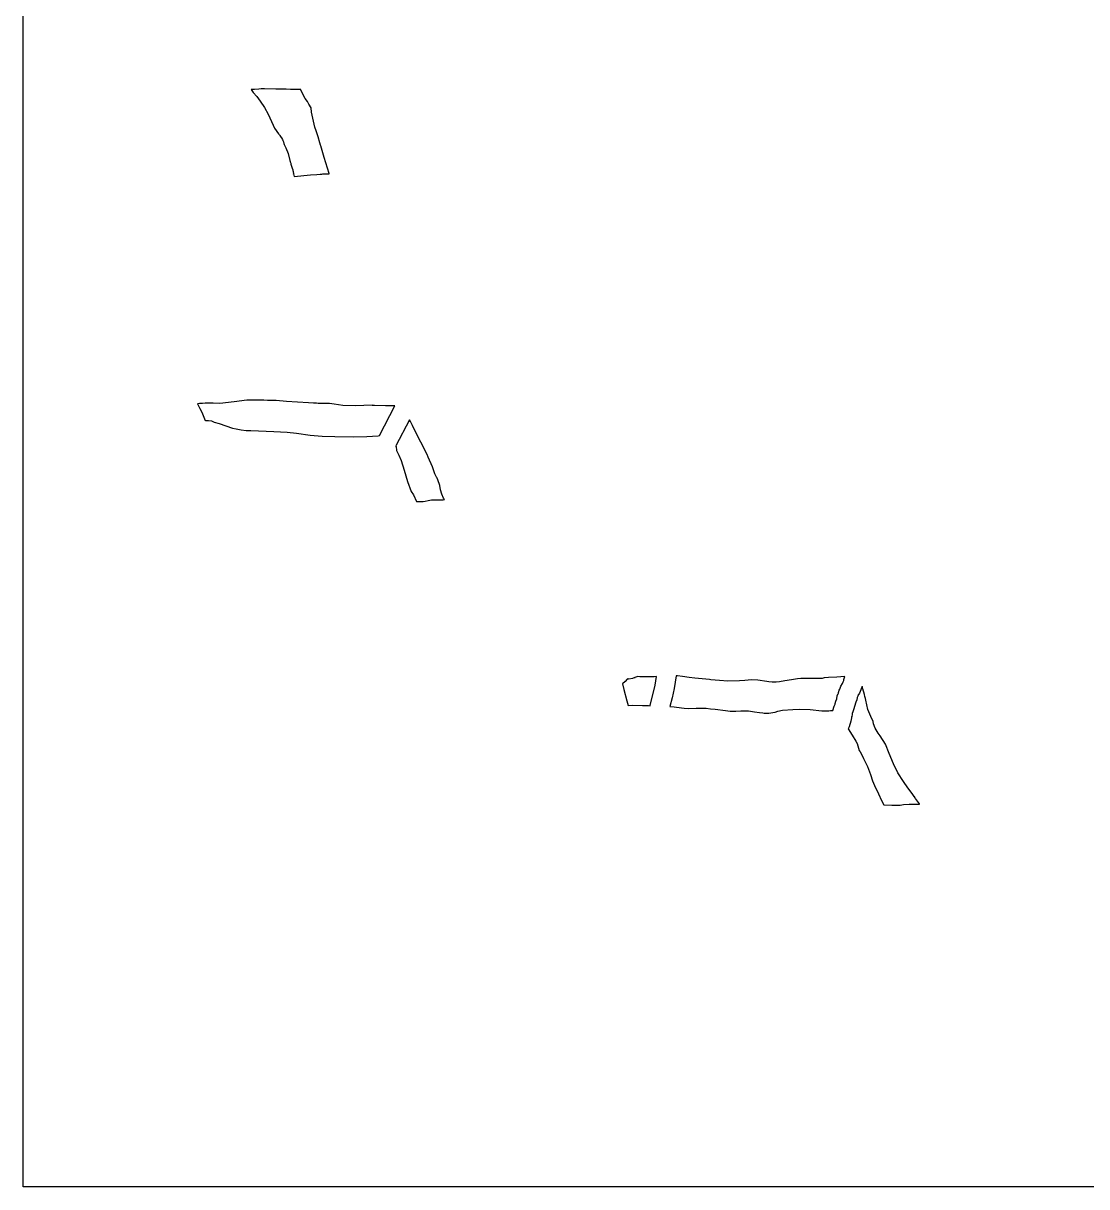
# Model space of a CAD drawing. Extents: x 2 to 598, y 382 to 3498.
# Drawn here: x 2 to 266.7, y 2682 to 2971.7 of the extents above; entities that cross this region are included whole.
import ezdxf

# ---------------------------------------------------------------- set-up
doc = ezdxf.new("R2010")
doc.units = 0

msp = doc.modelspace()

# ---------------------------------------------------------------- linework, layer by layer
at = {"layer": 'Calque 1'}
for p, q in [((1.99988, 2682), (1.99988, 3498)), ((59.505422, 2955.17522), (58.732342, 2955.17322)), ((58.732342, 2955.17322), (58.732859, 2955.17222)), ((58.732859, 2955.17222), (58.867735, 2954.95105)), ((58.867735, 2954.95105), (59.244973, 2954.47459)), ((60.593212, 2955.2765), (59.505422, 2955.17522)), ((60.618012, 2955.2795), (60.593212, 2955.2765)), ((61.231928, 2955.3467), (60.618012, 2955.2795)), ((62.0541, 2955.37), (61.231928, 2955.3467)), ((62.054202, 2955.36132), (62.0541, 2955.37)), ((64.819412, 2955.27862), (62.054202, 2955.36132)), ((65.856042, 2955.24552), (64.819412, 2955.27862)), ((66.000219, 2955.245), (65.856042, 2955.24552)), ((66.001219, 2955.245), (66.000219, 2955.245)), ((66.002219, 2955.245), (66.001219, 2955.245)), ((66.20324, 2955.2564), (66.002219, 2955.245)), ((66.20634, 2955.2564), (66.20324, 2955.2564)), ((66.25388, 2955.2644), (66.20634, 2955.2564)), ((66.2916, 2955.2704), (66.25388, 2955.2644)), ((67.39179, 2955.2664), (66.2916, 2955.2704)), ((68.48113, 2955.222), (67.39179, 2955.2664)), ((68.5235, 2955.22), (68.48113, 2955.222)), ((68.52404, 2955.22469), (68.5235, 2955.22)), ((68.56486, 2955.22369), (68.52404, 2955.22469)), ((71.04378, 2955.17249), (68.56486, 2955.22369)), ((71.11561, 2955.05673), (71.04378, 2955.17249)), ((72.18376, 2952.97572), (71.11561, 2955.05673)), ((59.244973, 2954.47459), (60.097634, 2953.46897)), ((60.097634, 2953.46897), (60.96218, 2952.30573)), ((60.96218, 2952.30573), (62.072322, 2950.73766)), ((72.748066, 2952.17784), (72.18376, 2952.97572)), ((73.1005, 2951.52), (72.748066, 2952.17784)), ((62.072322, 2950.73766), (62.98118, 2949.06252)), ((62.98118, 2949.06252), (64.15682, 2946.3247)), ((73.100488, 2951.51876), (73.1005, 2951.52)), ((73.683398, 2950.65421), (73.100488, 2951.51876)), ((73.729908, 2949.57366), (73.683398, 2950.65421)), ((74.584636, 2945.83539), (73.729908, 2949.57366)), ((64.15682, 2946.3247), (64.508737, 2945.61002)), ((64.508737, 2945.61002), (65.485422, 2944.20235)), ((65.485422, 2944.20235), (65.4849, 2944.2)), ((65.4849, 2944.2), (65.73088, 2943.89408)), ((65.73088, 2943.89408), (65.880741, 2943.70804)), ((65.880741, 2943.70804), (65.881258, 2943.70704)), ((65.881258, 2943.70704), (66.172196, 2943.28742)), ((66.172196, 2943.28742), (66.243506, 2943.16082)), ((74.865756, 2944.92898), (74.584636, 2945.83539)), ((75.352548, 2943.39833), (74.865756, 2944.92898)), ((75.830555, 2941.90281), (75.352548, 2943.39833)), ((66.243506, 2943.16082), (66.485868, 2942.73087)), ((66.485868, 2942.73087), (66.486385, 2942.73035)), ((66.486385, 2942.73035), (66.606791, 2942.4606)), ((66.606791, 2942.4606), (66.727714, 2942.19137)), ((66.727714, 2942.19137), (66.728231, 2942.19085)), ((66.728231, 2942.19085), (66.864657, 2941.79501)), ((66.864657, 2941.79501), (66.867757, 2941.78261)), ((66.867757, 2941.78261), (66.931837, 2941.48805)), ((66.931837, 2941.48805), (66.943207, 2941.46485)), ((66.943207, 2941.46485), (67.343182, 2940.68091)), ((67.343182, 2940.68091), (67.940562, 2939.28823)), ((76.010613, 2941.333594), (75.830555, 2941.90281)), ((76.050179, 2941.21293), (76.010613, 2941.333594)), ((76.856848, 2938.27822), (76.050179, 2941.21293)), ((67.940562, 2939.28823), (68.372577, 2937.51883)), ((68.372577, 2937.51883), (68.415987, 2937.30179)), ((78.116718, 2934.2919), (76.856848, 2938.27822)), ((68.415987, 2937.30179), (68.416504, 2937.29979)), ((68.416504, 2937.29979), (68.455264, 2937.19902)), ((68.455264, 2937.19902), (68.557067, 2936.8688)), ((68.557067, 2936.8688), (68.620117, 2936.58872)), ((68.620117, 2936.58872), (68.95653, 2935.61927)), ((68.95653, 2935.61927), (68.957047, 2935.61875)), ((68.957047, 2935.61875), (69.065568, 2935.17072)), ((69.065568, 2935.17072), (69.0656, 2935.17)), ((69.0656, 2935.17), (69.08937, 2935.02479)), ((69.08937, 2935.02479), (69.16378, 2934.75762)), ((69.16378, 2934.75762), (69.1637, 2934.75)), ((69.1637, 2934.75), (69.26912, 2934.18931)), ((69.26912, 2934.18931), (69.268603, 2934.19031)), ((69.268603, 2934.19031), (69.280493, 2934.10041)), ((69.280493, 2934.10041), (69.269643, 2934.18831)), ((69.269643, 2934.18831), (69.454644, 2933.56458)), ((69.454644, 2933.56458), (73.496254, 2933.94698)), ((73.496254, 2933.94698), (75.099254, 2934.01988)), ((75.099254, 2934.01988), (75.892487, 2934.08548)), ((75.892487, 2934.08548), (76.274893, 2934.15058)), ((76.274893, 2934.15058), (76.2755, 2934.16)), ((76.2755, 2934.16), (76.583491, 2934.175)), ((76.583491, 2934.175), (77.856801, 2934.2045)), ((77.856801, 2934.2045), (77.8573, 2934.2)), ((77.8573, 2934.2), (78.143588, 2934.203)), ((78.143588, 2934.203), (78.116718, 2934.2919)), ((45.377, 2876.9574), (45.376483, 2876.9594)), ((45.376483, 2876.9594), (45.3766, 2876.95)), ((45.3766, 2876.95), (45.377, 2876.9574)), ((45.842127, 2876.97969), (45.377039, 2876.95749)), ((45.377039, 2876.95749), (45.950131, 2875.76014)), ((46.57955, 2876.99979), (45.842127, 2876.97969)), ((47.23429, 2877.07779), (46.57955, 2876.99979)), ((47.2901, 2877.09799), (47.23429, 2877.07779)), ((47.36555, 2877.10099), (47.2901, 2877.09799)), ((49.2998, 2877.07669), (47.36555, 2877.10099)), ((50.94879, 2877.05709), (49.2998, 2877.07669)), ((54.490286, 2877.457785), (50.94879, 2877.05709)), ((57.60885, 2877.825), (54.490286, 2877.457785)), ((59.77616, 2877.855), (57.60885, 2877.825)), ((60.7916, 2877.87), (59.77616, 2877.855)), ((61.880416, 2877.84318), (60.791596, 2877.87008)), ((60.791596, 2877.87008), (60.7916, 2877.87)), ((62.811108, 2877.78998), (61.880416, 2877.84318)), ((64.929838, 2877.74918), (62.811108, 2877.78998)), ((67.537948, 2877.55643), (64.929838, 2877.74918)), ((73.012548, 2877.16472), (67.537948, 2877.55643)), ((74.260528, 2877.09862), (73.012548, 2877.16472)), ((75.000535, 2877.06092), (74.260528, 2877.09862)), ((75.418081, 2877.04072), (75.000535, 2877.06092)), ((78.245811, 2877.01232), (75.418081, 2877.04072)), ((79.411111, 2876.88778), (78.245811, 2877.01232)), ((81.532941, 2876.54465), (79.411111, 2876.88778)), ((45.950131, 2875.76014), (46.417803, 2874.82273)), ((46.417803, 2874.82273), (47.281832, 2872.75929)), ((84.682621, 2876.45995), (81.532941, 2876.54465)), ((88.854981, 2876.56072), (84.682621, 2876.45995)), ((88.867901, 2876.5602), (88.854981, 2876.56072)), ((88.870001, 2876.5542), (88.867901, 2876.5602)), ((89.219333, 2876.4963), (88.870001, 2876.5542)), ((89.288063, 2876.4913), (89.219333, 2876.4963)), ((89.394, 2876.4863), (89.288063, 2876.4913)), ((92.1282, 2876.4), (89.394, 2876.4863)), ((90.670417, 2869.02248), (94.478967, 2876.40497)), ((92.128717, 2876.39997), (92.1282, 2876.4)), ((94.478967, 2876.40497), (92.128717, 2876.39997)), ((47.281832, 2872.75929), (47.376402, 2872.74219)), ((47.376402, 2872.74219), (47.412062, 2872.74319)), ((47.412062, 2872.74319), (48.12313, 2872.77369)), ((48.12313, 2872.77369), (48.8358, 2872.683849)), ((48.8358, 2872.683849), (49.48997, 2872.38715)), ((49.48997, 2872.38715), (50.78963, 2872.00268)), ((50.78963, 2872.00268), (54.09641, 2870.91179)), ((54.09641, 2870.91179), (54.999197, 2870.67925)), ((98.1159, 2872.98451), (94.75745, 2866.47586)), ((98.115771, 2872.97774), (98.1159, 2872.98451)), ((98.338496, 2872.55296), (98.115771, 2872.97774)), ((98.86973, 2871.57783), (98.338496, 2872.55296)), ((100.03349, 2869.14955), (98.86973, 2871.57783)), ((54.999197, 2870.67925), (56.250797, 2870.46686)), ((56.250797, 2870.46686), (57.479667, 2870.25343)), ((57.479667, 2870.25343), (57.852419, 2870.26713)), ((57.852419, 2870.26713), (58.603627, 2870.28233)), ((58.603627, 2870.28233), (62.480397, 2870.16451)), ((62.480397, 2870.16451), (64.369687, 2870.03273)), ((64.369687, 2870.03273), (67.695067, 2869.91543)), ((67.695067, 2869.91543), (69.957977, 2869.60382)), ((69.957977, 2869.60382), (73.391877, 2869.12323)), ((73.391877, 2869.12323), (76.410817, 2868.88242)), ((76.410817, 2868.88242), (79.507267, 2868.79872)), ((79.507267, 2868.79872), (84.131277, 2868.69952)), ((84.131277, 2868.69952), (87.497997, 2868.81683)), ((87.497997, 2868.81683), (90.285427, 2868.99098)), ((90.285427, 2868.99098), (90.670417, 2869.02248)), ((100.94919, 2867.36568), (100.03349, 2869.14955)), ((94.75745, 2866.47586), (94.7575, 2866.47)), ((94.7575, 2866.47), (94.79522, 2866.26794)), ((94.79522, 2866.26794), (94.7952, 2866.27)), ((94.7952, 2866.27), (94.896486, 2865.35067)), ((94.896486, 2865.35067), (95.457692, 2864.15436)), ((102.53514, 2864.34261), (100.94919, 2867.36568)), ((95.457692, 2864.15436), (96.042669, 2862.80871)), ((96.042669, 2862.80871), (96.786293, 2860.45898)), ((102.80593, 2863.63516), (102.53514, 2864.34261)), ((103.81517, 2861.27768), (102.80593, 2863.63516)), ((96.786293, 2860.45898), (97.612599, 2857.6266)), ((104.45957, 2859.51293), (103.81517, 2861.27768)), ((104.82854, 2858.70523), (104.45957, 2859.51293)), ((97.612599, 2857.6266), (98.53244, 2855.13993)), ((104.89314, 2858.575), (104.82854, 2858.70523)), ((105.197, 2858.02), (104.89314, 2858.575)), ((105.197193, 2858.02651), (105.197, 2858.02)), ((105.643673, 2856.60593), (105.197193, 2858.02651)), ((105.861233, 2855.47938), (105.643673, 2856.60593)), ((98.53244, 2855.13993), (99.079177, 2854.26866)), ((99.079177, 2854.26866), (99.0787, 2854.27)), ((99.0787, 2854.27), (99.836793, 2852.60912)), ((106.168028, 2854.44852), (105.861233, 2855.47938)), ((106.624493, 2853.41646), (106.168028, 2854.44852)), ((99.836793, 2852.60912), (101.550903, 2852.61912)), ((101.550903, 2852.61912), (102.002553, 2852.71522)), ((102.002553, 2852.71522), (102.745663, 2852.85164)), ((102.745663, 2852.85164), (103.606593, 2852.99634)), ((103.606593, 2852.99634), (104.681463, 2853.06974)), ((104.681463, 2853.06974), (106.494263, 2853.03874)), ((106.494263, 2853.03874), (106.836363, 2853.07384)), ((106.836363, 2853.07384), (106.624493, 2853.41646)), ((151.80969, 2807.82954), (151.15339, 2807.19496)), ((151.15339, 2807.19496), (151.46604, 2805.84465)), ((152.28873, 2808.41814), (151.80969, 2807.82954)), ((152.54401, 2808.48014), (152.28873, 2808.41814)), ((152.41947, 2808.43774), (152.54401, 2808.48014)), ((152.724551, 2808.416204), (152.41947, 2808.43774)), ((153.59304, 2808.57055), (152.724551, 2808.416204)), ((153.59404, 2808.57107), (153.59304, 2808.57055)), ((154.20382, 2808.76847), (153.59404, 2808.57107)), ((154.98, 2809.03), (154.20072, 2808.79487)), ((154.20072, 2808.79487), (154.27562, 2808.81137)), ((154.27562, 2808.81137), (154.20382, 2808.76847)), ((154.981, 2809.03), (154.98, 2809.03)), ((154.98108, 2809.0279), (154.981, 2809.03)), ((155.441, 2808.97), (154.98108, 2809.0279)), ((155.442, 2808.97), (155.441, 2808.97)), ((155.44237, 2808.9706), (155.442, 2808.97)), ((157.743, 2808.92), (155.44237, 2808.9706)), ((157.74436, 2808.92637), (157.743, 2808.92)), ((159.04092, 2808.99717), (157.74436, 2808.92637)), ((159.04192, 2808.99717), (159.04092, 2808.99717)), ((159.63051, 2809.05097), (159.04192, 2808.99717)), ((159.2509, 2806.86204), (159.63021, 2809.05157)), ((159.63021, 2809.05157), (159.63051, 2809.05097)), ((164.5191, 2809.21291), (163.97753, 2806.02292)), ((164.8519, 2809.21891), (164.5191, 2809.21291)), ((164.85129, 2809.21311), (164.8519, 2809.21891)), ((166.091, 2809.04), (164.85129, 2809.21311)), ((166.09155, 2809.04686), (166.091, 2809.04)), ((167.71988, 2808.79933), (166.09155, 2809.04686)), ((169.14563, 2808.6691), (167.71988, 2808.79933)), ((172.7697, 2808.2898), (169.14563, 2808.6691)), ((173.149, 2808.25), (172.7697, 2808.2898)), ((173.14986, 2808.24464), (173.149, 2808.25)), ((175.235, 2808.04), (173.14986, 2808.24464)), ((175.23517, 2808.04004), (175.235, 2808.04)), ((177.37974, 2807.90413), (175.23517, 2808.04004)), ((177.38074, 2807.90413), (177.37974, 2807.90413)), ((180.29323, 2807.93363), (177.38074, 2807.90413)), ((181.54638, 2808.06953), (180.29323, 2807.93363)), ((183.250465, 2808.174655), (181.54638, 2808.06953)), ((184.8299, 2808.13563), (183.250465, 2808.174655)), ((187.07679, 2807.83229), (184.8299, 2808.13563)), ((187.51346, 2807.72945), (187.07679, 2807.83229)), ((188.39299, 2807.61473), (187.51346, 2807.72945)), ((189.395, 2807.60573), (188.39299, 2807.61473)), ((189.404, 2807.60573), (189.395, 2807.60573)), ((190.24478, 2807.69723), (189.404, 2807.60573)), ((191.49793, 2807.97164), (190.24478, 2807.69723)), ((193.19292, 2808.24966), (191.49793, 2807.97164)), ((194.20629, 2808.40727), (193.19292, 2808.24966)), ((194.69257, 2808.47497), (194.20629, 2808.40727)), ((195.54574, 2808.52147), (194.69257, 2808.47497)), ((198.86337, 2808.52447), (195.54574, 2808.52147)), ((200.4948, 2808.56577), (198.86337, 2808.52447)), ((200.86118, 2808.58437), (200.4948, 2808.56577)), ((201.30146, 2808.67067), (200.86118, 2808.58437)), ((202.37737, 2808.76777), (201.30146, 2808.67067)), ((204.44184, 2808.87061), (202.37737, 2808.76777)), ((206.43707, 2809.04527), (204.44184, 2808.87061)), ((205.49016, 2806.60459), (205.86791, 2807.26037)), ((205.86791, 2807.26037), (206.05343, 2807.72132)), ((206.05343, 2807.72132), (206.20278, 2808.03913)), ((206.20278, 2808.03913), (206.21078, 2808.06293)), ((206.21078, 2808.06293), (206.24228, 2808.29083)), ((206.24228, 2808.29183), (206.39317, 2808.78172)), ((206.24228, 2808.29083), (206.24228, 2808.29183)), ((206.39317, 2808.78172), (206.43707, 2809.04527)), ((151.46604, 2805.84465), (152.22361, 2802.97351)), ((158.02927, 2801.92384), (158.710945, 2804.463211)), ((158.710945, 2804.463211), (159.2509, 2806.86204)), ((163.97753, 2806.02292), (163.467447, 2803.715774)), ((204.45487, 2803.51181), (204.58665, 2804.26629)), ((204.58665, 2804.26629), (204.587, 2804.27)), ((204.587, 2804.27), (204.84744, 2804.82656)), ((204.84744, 2804.82656), (204.86814, 2804.88496)), ((204.868, 2804.891), (204.8933, 2805.04603)), ((204.868, 2804.89), (204.868, 2804.891)), ((204.86814, 2804.88496), (204.868, 2804.89)), ((204.8933, 2805.04603), (205.09742, 2805.64496)), ((205.09742, 2805.64496), (205.20749, 2805.90748)), ((205.20749, 2805.90748), (205.49016, 2806.60459)), ((209.755535, 2804.301296), (209.71376, 2804.17891)), ((210.09821, 2804.92977), (209.74526, 2804.30087)), ((209.74526, 2804.30087), (209.755535, 2804.301296)), ((210.44082, 2805.75453), (210.09821, 2804.92977)), ((210.64701, 2806.20101), (210.44082, 2805.75453)), ((210.69561, 2806.3333), (210.64701, 2806.20101)), ((210.79221, 2806.62476), (210.69561, 2806.3333)), ((210.79277, 2806.6198), (210.79221, 2806.62476)), ((210.92558, 2805.93147), (210.79277, 2806.6198)), ((211.37, 2804.53), (210.92558, 2805.93147)), ((211.37014, 2804.53004), (211.37, 2804.53)), ((211.46054, 2804.09802), (211.37014, 2804.53004)), ((152.22361, 2802.97351), (152.5223, 2801.84851)), ((152.5223, 2801.84851), (153.54033, 2801.91621)), ((153.54033, 2801.91621), (156.13914, 2801.81441)), ((156.13914, 2801.81441), (156.14, 2801.82)), ((156.14, 2801.82), (157.58333, 2801.7833)), ((157.58333, 2801.7833), (157.98847, 2801.7595)), ((157.98847, 2801.7595), (158.02927, 2801.92384)), ((163.467447, 2803.715774), (162.87941, 2801.54671)), ((162.87941, 2801.54671), (164.00027, 2801.51411)), ((164.00027, 2801.51411), (165.85339, 2801.27484)), ((203.45212, 2800.58546), (203.78337, 2801.63139)), ((203.78337, 2801.63139), (204.03607, 2802.12748)), ((204.03607, 2802.12748), (204.08977, 2802.30784)), ((204.089, 2802.3), (204.24455, 2802.92167)), ((204.08977, 2802.30784), (204.089, 2802.3)), ((204.24455, 2802.92167), (204.45487, 2803.51181)), ((208.8613, 2801.60459), (208.70576, 2800.98241)), ((209.2065, 2802.69032), (208.8613, 2801.60459)), ((209.453, 2803.22), (209.2065, 2802.69032)), ((209.56469, 2803.82531), (209.45255, 2803.21967)), ((209.45255, 2803.21967), (209.453, 2803.22)), ((209.713, 2804.17), (209.56469, 2803.82531)), ((209.71376, 2804.17891), (209.713, 2804.17)), ((211.54784, 2803.78796), (211.46054, 2804.09802)), ((211.63464, 2803.54767), (211.54784, 2803.78796)), ((211.70184, 2803.16474), (211.63464, 2803.54767)), ((212.22429, 2800.81967), (211.70184, 2803.16474)), ((165.85339, 2801.27484), (166.46782, 2801.18754)), ((166.46782, 2801.18754), (167.60005, 2801.08884)), ((167.60005, 2801.08884), (169.479904, 2801.147785)), ((169.479904, 2801.147785), (171.93002, 2801.13794)), ((171.93002, 2801.13794), (173.0576, 2800.9979)), ((173.0576, 2800.9979), (174.19189, 2800.88834)), ((174.19189, 2800.88834), (176.79019, 2800.54625)), ((176.79019, 2800.54625), (177.89296, 2800.40569)), ((177.89296, 2800.40569), (179.29959, 2800.37729)), ((179.29959, 2800.37729), (180.579171, 2800.487176)), ((180.579171, 2800.487176), (182.45186, 2800.47029)), ((182.45186, 2800.47029), (183.98199, 2800.23155)), ((183.98199, 2800.23155), (185.23825, 2800.06411)), ((185.23825, 2800.06411), (186.03975, 2799.96231)), ((186.03975, 2799.96231), (186.42267, 2799.92301)), ((186.42267, 2799.92301), (187.531807, 2799.918859)), ((187.531807, 2799.918859), (188.56776, 2800.0677)), ((188.56776, 2800.0677), (189.12587, 2800.19379)), ((189.12587, 2800.19379), (189.78061, 2800.42995)), ((189.78061, 2800.42995), (190.95625, 2800.64079)), ((190.95625, 2800.64079), (193.56642, 2800.83561)), ((193.56642, 2800.83561), (195.21748, 2800.91161)), ((195.21748, 2800.91161), (197.88192, 2800.81651)), ((197.88192, 2800.81651), (200.77942, 2800.52506)), ((200.77942, 2800.52506), (202.49869, 2800.50336)), ((202.49869, 2800.50336), (202.92813, 2800.53796)), ((202.92813, 2800.53796), (203.45212, 2800.58546)), ((208.22151, 2799.14841), (207.9745, 2797.90456)), ((208.239335, 2799.123681), (208.22151, 2799.14841)), ((208.26751, 2799.54839), (208.239335, 2799.123681)), ((208.44841, 2800.22948), (208.25411, 2799.83674)), ((208.25411, 2799.83674), (208.26751, 2799.71427)), ((208.26751, 2799.71427), (208.26751, 2799.54839)), ((208.70576, 2800.98241), (208.44841, 2800.22948)), ((212.919006, 2799.064214), (212.22429, 2800.81967)), ((213.49502, 2797.81107), (212.919006, 2799.064214)), ((207.29805, 2796.03077), (207.295, 2796.03)), ((207.295, 2796.03), (208.29442, 2794.43734)), ((207.54403, 2796.50671), (207.29805, 2796.03077)), ((207.9745, 2797.90456), (207.54403, 2796.50671)), ((213.625121, 2797.275936), (213.49502, 2797.81107)), ((214.03762, 2796.14192), (213.625121, 2797.275936)), ((214.725075, 2794.944262), (214.03762, 2796.14192)), ((208.29442, 2794.43734), (209.21995, 2792.92063)), ((209.21995, 2792.92063), (209.49745, 2792.36149)), ((215.24168, 2794.23196), (214.725075, 2794.944262)), ((216.55633, 2792.15766), (215.24168, 2794.23196)), ((209.49745, 2792.36149), (210.07364, 2790.6479)), ((210.07364, 2790.6479), (210.30154, 2790.26705)), ((210.30154, 2790.26705), (210.85499, 2789.20716)), ((217.507119, 2789.90042), (216.55633, 2792.15766)), ((218.54484, 2787.26959), (217.507119, 2789.90042)), ((210.85499, 2789.20716), (211.12526, 2788.58653)), ((211.12526, 2788.58653), (212.13346, 2786.59389)), ((219.6574, 2785.027277), (218.54484, 2787.26959)), ((212.13346, 2786.59389), (212.869544, 2784.618645)), ((212.869544, 2784.618645), (213.34063, 2783.07627)), ((221.04908, 2782.89415), (219.6574, 2785.027277)), ((213.34063, 2783.07627), (213.82949, 2781.87686)), ((213.82949, 2781.87686), (214.84131, 2779.81187)), ((222.13428, 2781.302), (221.04908, 2782.89415)), ((223.22465, 2779.90053), (222.13428, 2781.302)), ((214.84131, 2779.81187), (215.63454, 2778.15616)), ((215.63454, 2778.15616), (216.15699, 2777.10454)), ((223.7347, 2779.1967), (223.22465, 2779.90053)), ((223.758, 2779.16), (223.7317, 2779.2246)), ((223.7317, 2779.2246), (223.7347, 2779.1967)), ((223.7576, 2779.15525), (223.758, 2779.16)), ((223.771, 2779.12165), (223.7576, 2779.15525)), ((223.758, 2779.16), (223.758, 2779.16)), ((223.93688, 2778.82606), (223.771, 2779.12165)), ((224.06297, 2778.64364), (223.93688, 2778.82606)), ((225.07531, 2777.30367), (224.06297, 2778.64364)), ((216.15699, 2777.10454), (218.12535, 2777.02804)), ((218.12535, 2777.02804), (218.85709, 2777.01614)), ((218.85709, 2777.01614), (219.19298, 2777.01314)), ((219.19298, 2777.01314), (220.22909, 2777.04514)), ((220.22909, 2777.04514), (220.23209, 2777.04514)), ((220.23209, 2777.04514), (221.03875, 2777.14024)), ((221.03875, 2777.14024), (221.04175, 2777.14024)), ((221.04175, 2777.14024), (221.06705, 2777.14324)), ((221.06705, 2777.14324), (222.44371, 2777.28277)), ((222.44371, 2777.28277), (222.44671, 2777.28277)), ((222.44671, 2777.28277), (225.08531, 2777.29177)), ((225.08531, 2777.29177), (225.07531, 2777.30367)), ((402, 2682), (1.99988, 2682))]:
    msp.add_line(p, q, dxfattribs=at)

doc.saveas('drawing.dxf')
